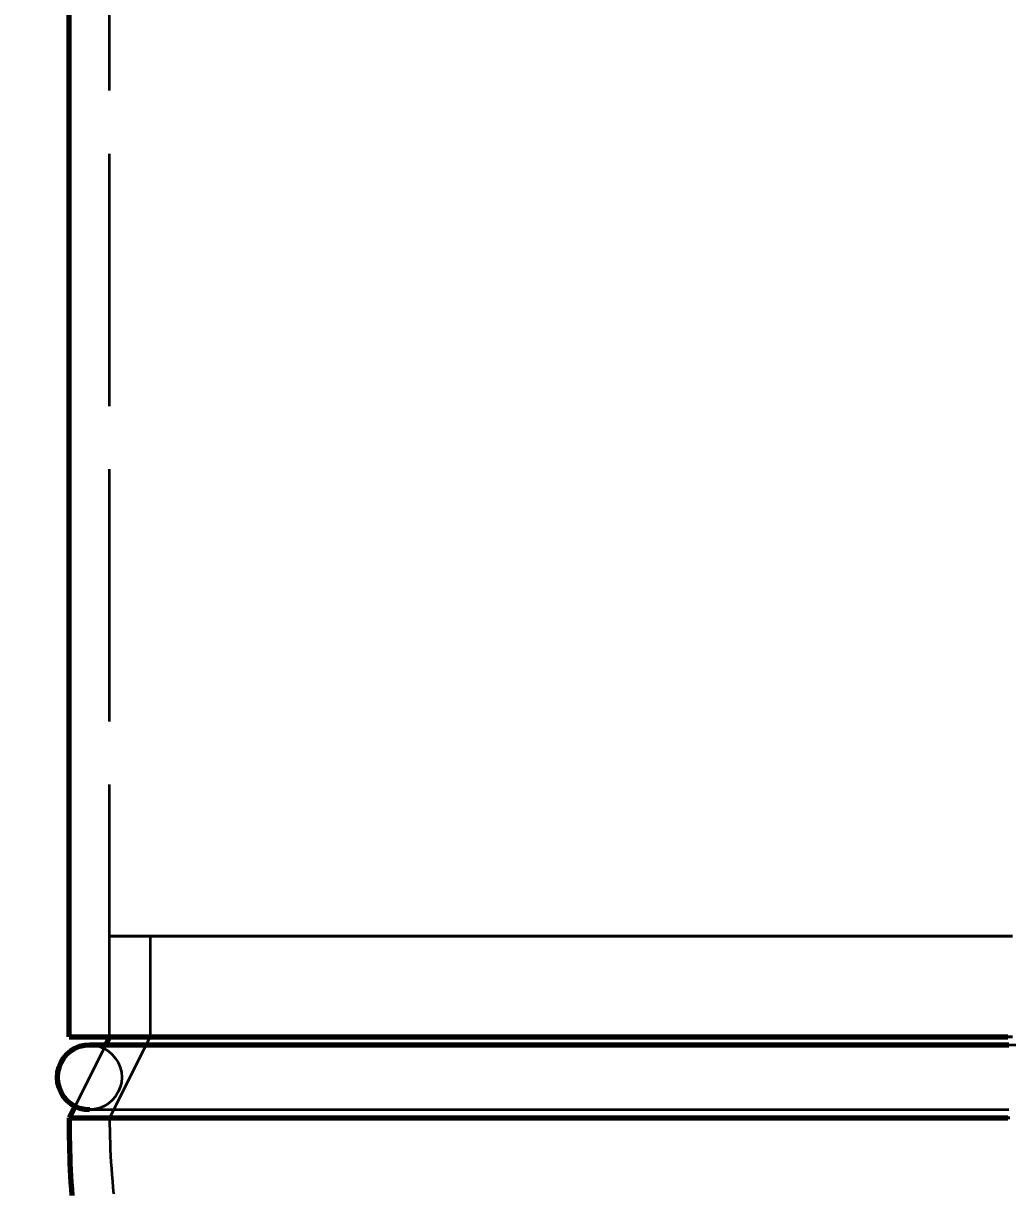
# Model space of a CAD drawing. Header units: millimetres. Extents: x 0 to 1554, y 0 to 420.
# Drawn here: x 87.52 to 103.12, y 175.15 to 193.68 of the extents above; entities that cross this region are included whole.
import ezdxf

# ---------------------------------------------------------------- set-up
doc = ezdxf.new("R2010")
doc.units = ezdxf.units.MM
doc.linetypes.add('IRAM-E-TRAZOS', pattern=[5, 4, -1])
for name, color, linetype, lineweight in [('01-VISIBLE', 7, 'CONTINUOUS', 70), ('02-OCULTA', 4, 'IRAM-E-TRAZOS', 35), ('04-COTA', 3, 'CONTINUOUS', 18)]:
    doc.layers.add(name, color=color, linetype=linetype, lineweight=lineweight)
doc.styles.add('ISO3098', font='isocpeur.ttf')
doc.dimstyles.new('FLAMA-IRAM', dxfattribs={"dimtxt": 3.5, "dimasz": 3.5, "dimexe": 2, "dimexo": 1.5, "dimgap": 1, "dimtad": 1, "dimdec": 1, "dimtxsty": 'ISO3098', "dimblk": 'IRAM_FLECHA', "dimblk1": 'IRAM_FLECHA', "dimblk2": 'IRAM_FLECHA', "dimcen": 2.5, "dimclrd": 256, "dimclre": 256, "dimclrt": 256, "dimazin": 3, "dimtfac": 1, "dimtmove": 0, "dimatfit": 3, "dimlwd": 18, "dimlwe": 18})

# ---------------------------------------------------------------- blocks, each defined once
blk = doc.blocks.new('IRAM_FLECHA')
blk.add_solid([(0, 0), (-1, 0.125), (-1, -0.125)])

msp = doc.modelspace()

# ---------------------------------------------------------------- linework, layer by layer
at = {"layer": '01-VISIBLE'}
for p, q in [((88.25, 177.613), (88.25, 305.613)), ((88.89, 177.613), (88.826, 177.485)), ((88.341, 176.515), (88.25, 176.333))]:
    msp.add_line(p, q, dxfattribs=at)
for points in [[(88.25, 177.613), (88.41, 177.613), (88.57, 177.613), (88.73, 177.613), (88.89, 177.613), (89.05, 177.613), (89.21, 177.613), (89.37, 177.613), (89.53, 177.613), (89.69, 177.613), (89.85, 177.613), (90.01, 177.613), (90.17, 177.613), (90.33, 177.613), (90.49, 177.613), (90.65, 177.613), (90.81, 177.613), (90.97, 177.613), (91.13, 177.613), (91.29, 177.613), (91.45, 177.613), (91.61, 177.613), (91.77, 177.613), (91.93, 177.613), (92.09, 177.613), (92.25, 177.613), (92.41, 177.613), (92.57, 177.613), (92.73, 177.613), (92.89, 177.613), (93.05, 177.613), (93.21, 177.613), (93.37, 177.613), (93.53, 177.613), (93.69, 177.613), (93.85, 177.613), (94.01, 177.613), (94.17, 177.613), (94.33, 177.613), (94.49, 177.613), (94.65, 177.613), (94.81, 177.613), (94.97, 177.613), (95.13, 177.613), (95.29, 177.613), (95.45, 177.613), (95.61, 177.613), (95.77, 177.613), (95.93, 177.613), (96.09, 177.613), (96.25, 177.613), (96.41, 177.613), (96.57, 177.613), (96.73, 177.613), (96.89, 177.613), (97.05, 177.613), (97.21, 177.613), (97.37, 177.613), (97.53, 177.613), (97.69, 177.613), (97.85, 177.613), (98.01, 177.613), (98.17, 177.613), (98.33, 177.613), (98.49, 177.613), (98.65, 177.613), (98.81, 177.613), (98.97, 177.613), (99.13, 177.613), (99.29, 177.613), (99.45, 177.613), (99.61, 177.613), (99.77, 177.613), (99.93, 177.613), (100.09, 177.613), (100.25, 177.613), (100.41, 177.613), (100.57, 177.613), (100.73, 177.613), (100.89, 177.613), (101.05, 177.613), (101.21, 177.613), (101.37, 177.613), (101.53, 177.613), (101.69, 177.613), (101.85, 177.613), (102.01, 177.613), (102.17, 177.613), (102.33, 177.613), (102.49, 177.613), (102.65, 177.613), (102.81, 177.613), (102.97, 177.613), (103.13, 177.613)], [(88.57, 177.485), (88.49, 177.479), (88.412, 177.46), (88.338, 177.429), (88.269, 177.387), (88.208, 177.335), (88.156, 177.274), (88.114, 177.206), (88.083, 177.131), (88.064, 177.053), (88.058, 176.973)], [(88.826, 177.485), (88.783, 177.485), (88.741, 177.485), (88.698, 177.485), (88.655, 177.485), (88.613, 177.485), (88.57, 177.485)], [(103.143, 177.485), (102.984, 177.485), (102.826, 177.485), (102.668, 177.485), (102.509, 177.485), (102.351, 177.485), (102.192, 177.485), (102.034, 177.485), (101.876, 177.485), (101.717, 177.485), (101.559, 177.485), (101.4, 177.485), (101.242, 177.485), (101.084, 177.485), (100.925, 177.485), (100.767, 177.485), (100.608, 177.485), (100.45, 177.485), (100.292, 177.485), (100.133, 177.485), (99.975, 177.485), (99.816, 177.485), (99.658, 177.485), (99.5, 177.485), (99.341, 177.485), (99.183, 177.485), (99.024, 177.485), (98.866, 177.485), (98.708, 177.485), (98.549, 177.485), (98.391, 177.485), (98.232, 177.485), (98.074, 177.485), (97.916, 177.485), (97.757, 177.485), (97.599, 177.485), (97.44, 177.485), (97.282, 177.485), (97.124, 177.485), (96.965, 177.485), (96.807, 177.485), (96.648, 177.485), (96.49, 177.485), (96.332, 177.485), (96.173, 177.485), (96.015, 177.485), (95.856, 177.485), (95.698, 177.485), (95.54, 177.485), (95.381, 177.485), (95.223, 177.485), (95.064, 177.485), (94.906, 177.485), (94.748, 177.485), (94.589, 177.485), (94.431, 177.485), (94.272, 177.485), (94.114, 177.485), (93.956, 177.485), (93.797, 177.485), (93.639, 177.485), (93.48, 177.485), (93.322, 177.485), (93.164, 177.485), (93.005, 177.485), (92.847, 177.485), (92.688, 177.485), (92.53, 177.485), (92.372, 177.485), (92.213, 177.485), (92.055, 177.485), (91.896, 177.485), (91.738, 177.485), (91.58, 177.485), (91.421, 177.485), (91.263, 177.485), (91.104, 177.485), (90.946, 177.485), (90.788, 177.485), (90.629, 177.485), (90.471, 177.485), (90.312, 177.485), (90.154, 177.485), (89.996, 177.485), (89.837, 177.485), (89.679, 177.485), (89.52, 177.485), (89.362, 177.485), (89.204, 177.485), (89.045, 177.485), (88.887, 177.485), (88.728, 177.485), (88.57, 177.485)], [(88.058, 176.973), (88.064, 176.893), (88.083, 176.815), (88.114, 176.741), (88.156, 176.672), (88.208, 176.611), (88.269, 176.559), (88.338, 176.517), (88.412, 176.486), (88.49, 176.467), (88.57, 176.461)], [(88.25, 176.333), (88.41, 176.333), (88.57, 176.333), (88.73, 176.333), (88.89, 176.333), (89.05, 176.333), (89.21, 176.333), (89.37, 176.333), (89.53, 176.333), (89.69, 176.333), (89.85, 176.333), (90.01, 176.333), (90.17, 176.333), (90.33, 176.333), (90.49, 176.333), (90.65, 176.333), (90.81, 176.333), (90.97, 176.333), (91.13, 176.333), (91.29, 176.333), (91.45, 176.333), (91.61, 176.333), (91.77, 176.333), (91.93, 176.333), (92.09, 176.333), (92.25, 176.333), (92.41, 176.333), (92.57, 176.333), (92.73, 176.333), (92.89, 176.333), (93.05, 176.333), (93.21, 176.333), (93.37, 176.333), (93.53, 176.333), (93.69, 176.333), (93.85, 176.333), (94.01, 176.333), (94.17, 176.333), (94.33, 176.333), (94.49, 176.333), (94.65, 176.333), (94.81, 176.333), (94.97, 176.333), (95.13, 176.333), (95.29, 176.333), (95.45, 176.333), (95.61, 176.333), (95.77, 176.333), (95.93, 176.333), (96.09, 176.333), (96.25, 176.333), (96.41, 176.333), (96.57, 176.333), (96.73, 176.333), (96.89, 176.333), (97.05, 176.333), (97.21, 176.333), (97.37, 176.333), (97.53, 176.333), (97.69, 176.333), (97.85, 176.333), (98.01, 176.333), (98.17, 176.333), (98.33, 176.333), (98.49, 176.333), (98.65, 176.333), (98.81, 176.333), (98.97, 176.333), (99.13, 176.333), (99.29, 176.333), (99.45, 176.333), (99.61, 176.333), (99.77, 176.333), (99.93, 176.333), (100.09, 176.333), (100.25, 176.333), (100.41, 176.333), (100.57, 176.333), (100.73, 176.333), (100.89, 176.333), (101.05, 176.333), (101.21, 176.333), (101.37, 176.333), (101.53, 176.333), (101.69, 176.333), (101.85, 176.333), (102.01, 176.333), (102.17, 176.333), (102.33, 176.333), (102.49, 176.333), (102.65, 176.333), (102.81, 176.333), (102.97, 176.333), (103.13, 176.333)], [(88.25, 176.333), (88.25, 176.23), (88.25, 176.127), (88.251, 176.024), (88.253, 175.921), (88.255, 175.818), (88.257, 175.715), (88.26, 175.612), (88.264, 175.509), (88.269, 175.406), (88.275, 175.304), (88.283, 175.201), (88.292, 175.098)]]:
    msp.add_lwpolyline(points, dxfattribs=at)
at = {"layer": '02-OCULTA'}
for p, q in [((88.89, 177.613), (88.89, 305.613)), ((88.89, 177.613), (88.89, 179.213)), ((89.53, 179.213), (89.53, 177.613)), ((89.53, 177.613), (88.89, 176.333)), ((88.826, 177.485), (88.341, 176.515))]:
    msp.add_line(p, q, dxfattribs=at)
for points in [[(103.159, 179.213), (103.002, 179.213), (102.845, 179.213), (102.688, 179.213), (102.532, 179.213), (102.375, 179.213), (102.218, 179.213), (102.061, 179.213), (101.904, 179.213), (101.748, 179.213), (101.591, 179.213), (101.434, 179.213), (101.277, 179.213), (101.12, 179.213), (100.964, 179.213), (100.807, 179.213), (100.65, 179.213), (100.493, 179.213), (100.336, 179.213), (100.18, 179.213), (100.023, 179.213), (99.866, 179.213), (99.709, 179.213), (99.552, 179.213), (99.396, 179.213), (99.239, 179.213), (99.082, 179.213), (98.925, 179.213), (98.768, 179.213), (98.612, 179.213), (98.455, 179.213), (98.298, 179.213), (98.141, 179.213), (97.984, 179.213), (97.828, 179.213), (97.671, 179.213), (97.514, 179.213), (97.357, 179.213), (97.2, 179.213), (97.044, 179.213), (96.887, 179.213), (96.73, 179.213), (96.573, 179.213), (96.416, 179.213), (96.26, 179.213), (96.103, 179.213), (95.946, 179.213), (95.789, 179.213), (95.632, 179.213), (95.476, 179.213), (95.319, 179.213), (95.162, 179.213), (95.005, 179.213), (94.848, 179.213), (94.692, 179.213), (94.535, 179.213), (94.378, 179.213), (94.221, 179.213), (94.064, 179.213), (93.908, 179.213), (93.751, 179.213), (93.594, 179.213), (93.437, 179.213), (93.28, 179.213), (93.124, 179.213), (92.967, 179.213), (92.81, 179.213), (92.653, 179.213), (92.496, 179.213), (92.34, 179.213), (92.183, 179.213), (92.026, 179.213), (91.869, 179.213), (91.712, 179.213), (91.556, 179.213), (91.399, 179.213), (91.242, 179.213), (91.085, 179.213), (90.928, 179.213), (90.772, 179.213), (90.615, 179.213), (90.458, 179.213), (90.301, 179.213), (90.144, 179.213), (89.988, 179.213), (89.831, 179.213), (89.674, 179.213), (89.517, 179.213), (89.36, 179.213), (89.204, 179.213), (89.047, 179.213), (88.89, 179.213)], [(88.89, 179.213), (89.047, 179.213), (89.204, 179.213), (89.36, 179.213), (89.517, 179.213), (89.674, 179.213), (89.831, 179.213), (89.988, 179.213), (90.144, 179.213), (90.301, 179.213), (90.458, 179.213), (90.615, 179.213), (90.772, 179.213), (90.928, 179.213), (91.085, 179.213), (91.242, 179.213), (91.399, 179.213), (91.556, 179.213), (91.712, 179.213), (91.869, 179.213), (92.026, 179.213), (92.183, 179.213), (92.34, 179.213), (92.496, 179.213), (92.653, 179.213), (92.81, 179.213), (92.967, 179.213), (93.124, 179.213), (93.28, 179.213), (93.437, 179.213), (93.594, 179.213), (93.751, 179.213), (93.908, 179.213), (94.064, 179.213), (94.221, 179.213), (94.378, 179.213), (94.535, 179.213), (94.692, 179.213), (94.848, 179.213), (95.005, 179.213), (95.162, 179.213), (95.319, 179.213), (95.476, 179.213), (95.632, 179.213), (95.789, 179.213), (95.946, 179.213), (96.103, 179.213), (96.26, 179.213), (96.416, 179.213), (96.573, 179.213), (96.73, 179.213), (96.887, 179.213), (97.044, 179.213), (97.2, 179.213), (97.357, 179.213), (97.514, 179.213), (97.671, 179.213), (97.828, 179.213), (97.984, 179.213), (98.141, 179.213), (98.298, 179.213), (98.455, 179.213), (98.612, 179.213), (98.768, 179.213), (98.925, 179.213), (99.082, 179.213), (99.239, 179.213), (99.396, 179.213), (99.552, 179.213), (99.709, 179.213), (99.866, 179.213), (100.023, 179.213), (100.18, 179.213), (100.336, 179.213), (100.493, 179.213), (100.65, 179.213), (100.807, 179.213), (100.964, 179.213), (101.12, 179.213), (101.277, 179.213), (101.434, 179.213), (101.591, 179.213), (101.748, 179.213), (101.904, 179.213), (102.061, 179.213), (102.218, 179.213), (102.375, 179.213), (102.532, 179.213), (102.688, 179.213), (102.845, 179.213), (103.002, 179.213), (103.159, 179.213)], [(103.2, 179.213), (103.047, 179.213), (102.893, 179.213), (102.74, 179.213), (102.586, 179.213), (102.432, 179.213), (102.279, 179.213), (102.125, 179.213), (101.972, 179.213), (101.818, 179.213), (101.664, 179.213), (101.511, 179.213), (101.357, 179.213), (101.204, 179.213), (101.05, 179.213), (100.896, 179.213), (100.743, 179.213), (100.589, 179.213), (100.436, 179.213), (100.282, 179.213), (100.128, 179.213), (99.975, 179.213), (99.821, 179.213), (99.668, 179.213), (99.514, 179.213), (99.36, 179.213), (99.207, 179.213), (99.053, 179.213), (98.9, 179.213), (98.746, 179.213), (98.592, 179.213), (98.439, 179.213), (98.285, 179.213), (98.132, 179.213), (97.978, 179.213), (97.824, 179.213), (97.671, 179.213), (97.517, 179.213), (97.364, 179.213), (97.21, 179.213), (97.056, 179.213), (96.903, 179.213), (96.749, 179.213), (96.596, 179.213), (96.442, 179.213), (96.288, 179.213), (96.135, 179.213), (95.981, 179.213), (95.828, 179.213), (95.674, 179.213), (95.52, 179.213), (95.367, 179.213), (95.213, 179.213), (95.06, 179.213), (94.906, 179.213), (94.752, 179.213), (94.599, 179.213), (94.445, 179.213), (94.292, 179.213), (94.138, 179.213), (93.984, 179.213), (93.831, 179.213), (93.677, 179.213), (93.524, 179.213), (93.37, 179.213), (93.216, 179.213), (93.063, 179.213), (92.909, 179.213), (92.756, 179.213), (92.602, 179.213), (92.448, 179.213), (92.295, 179.213), (92.141, 179.213), (91.988, 179.213), (91.834, 179.213), (91.68, 179.213), (91.527, 179.213), (91.373, 179.213), (91.22, 179.213), (91.066, 179.213), (90.912, 179.213), (90.759, 179.213), (90.605, 179.213), (90.452, 179.213), (90.298, 179.213), (90.144, 179.213), (89.991, 179.213), (89.837, 179.213), (89.684, 179.213), (89.53, 179.213)], [(89.53, 179.213), (89.684, 179.213), (89.837, 179.213), (89.991, 179.213), (90.144, 179.213), (90.298, 179.213), (90.452, 179.213), (90.605, 179.213), (90.759, 179.213), (90.912, 179.213), (91.066, 179.213), (91.22, 179.213), (91.373, 179.213), (91.527, 179.213), (91.68, 179.213), (91.834, 179.213), (91.988, 179.213), (92.141, 179.213), (92.295, 179.213), (92.448, 179.213), (92.602, 179.213), (92.756, 179.213), (92.909, 179.213), (93.063, 179.213), (93.216, 179.213), (93.37, 179.213), (93.524, 179.213), (93.677, 179.213), (93.831, 179.213), (93.984, 179.213), (94.138, 179.213), (94.292, 179.213), (94.445, 179.213), (94.599, 179.213), (94.752, 179.213), (94.906, 179.213), (95.06, 179.213), (95.213, 179.213), (95.367, 179.213), (95.52, 179.213), (95.674, 179.213), (95.828, 179.213), (95.981, 179.213), (96.135, 179.213), (96.288, 179.213), (96.442, 179.213), (96.596, 179.213), (96.749, 179.213), (96.903, 179.213), (97.056, 179.213), (97.21, 179.213), (97.364, 179.213), (97.517, 179.213), (97.671, 179.213), (97.824, 179.213), (97.978, 179.213), (98.132, 179.213), (98.285, 179.213), (98.439, 179.213), (98.592, 179.213), (98.746, 179.213), (98.9, 179.213), (99.053, 179.213), (99.207, 179.213), (99.36, 179.213), (99.514, 179.213), (99.668, 179.213), (99.821, 179.213), (99.975, 179.213), (100.128, 179.213), (100.282, 179.213), (100.436, 179.213), (100.589, 179.213), (100.743, 179.213), (100.896, 179.213), (101.05, 179.213), (101.204, 179.213), (101.357, 179.213), (101.511, 179.213), (101.664, 179.213), (101.818, 179.213), (101.972, 179.213), (102.125, 179.213), (102.279, 179.213), (102.432, 179.213), (102.586, 179.213), (102.74, 179.213), (102.893, 179.213), (103.047, 179.213), (103.2, 179.213)], [(103.13, 177.613), (102.97, 177.613), (102.81, 177.613), (102.65, 177.613), (102.49, 177.613), (102.33, 177.613), (102.17, 177.613), (102.01, 177.613), (101.85, 177.613), (101.69, 177.613), (101.53, 177.613), (101.37, 177.613), (101.21, 177.613), (101.05, 177.613), (100.89, 177.613), (100.73, 177.613), (100.57, 177.613), (100.41, 177.613), (100.25, 177.613), (100.09, 177.613), (99.93, 177.613), (99.77, 177.613), (99.61, 177.613), (99.45, 177.613), (99.29, 177.613), (99.13, 177.613), (98.97, 177.613), (98.81, 177.613), (98.65, 177.613), (98.49, 177.613), (98.33, 177.613), (98.17, 177.613), (98.01, 177.613), (97.85, 177.613), (97.69, 177.613), (97.53, 177.613), (97.37, 177.613), (97.21, 177.613), (97.05, 177.613), (96.89, 177.613), (96.73, 177.613), (96.57, 177.613), (96.41, 177.613), (96.25, 177.613), (96.09, 177.613), (95.93, 177.613), (95.77, 177.613), (95.61, 177.613), (95.45, 177.613), (95.29, 177.613), (95.13, 177.613), (94.97, 177.613), (94.81, 177.613), (94.65, 177.613), (94.49, 177.613), (94.33, 177.613), (94.17, 177.613), (94.01, 177.613), (93.85, 177.613), (93.69, 177.613), (93.53, 177.613), (93.37, 177.613), (93.21, 177.613), (93.05, 177.613), (92.89, 177.613), (92.73, 177.613), (92.57, 177.613), (92.41, 177.613), (92.25, 177.613), (92.09, 177.613), (91.93, 177.613), (91.77, 177.613), (91.61, 177.613), (91.45, 177.613), (91.29, 177.613), (91.13, 177.613), (90.97, 177.613), (90.81, 177.613), (90.65, 177.613), (90.49, 177.613), (90.33, 177.613), (90.17, 177.613), (90.01, 177.613), (89.85, 177.613), (89.69, 177.613), (89.53, 177.613), (89.37, 177.613), (89.21, 177.613), (89.05, 177.613), (88.89, 177.613), (88.73, 177.613), (88.57, 177.613), (88.41, 177.613), (88.25, 177.613)], [(103.159, 177.613), (103.002, 177.613), (102.845, 177.613), (102.688, 177.613), (102.532, 177.613), (102.375, 177.613), (102.218, 177.613), (102.061, 177.613), (101.904, 177.613), (101.748, 177.613), (101.591, 177.613), (101.434, 177.613), (101.277, 177.613), (101.12, 177.613), (100.964, 177.613), (100.807, 177.613), (100.65, 177.613), (100.493, 177.613), (100.336, 177.613), (100.18, 177.613), (100.023, 177.613), (99.866, 177.613), (99.709, 177.613), (99.552, 177.613), (99.396, 177.613), (99.239, 177.613), (99.082, 177.613), (98.925, 177.613), (98.768, 177.613), (98.612, 177.613), (98.455, 177.613), (98.298, 177.613), (98.141, 177.613), (97.984, 177.613), (97.828, 177.613), (97.671, 177.613), (97.514, 177.613), (97.357, 177.613), (97.2, 177.613), (97.044, 177.613), (96.887, 177.613), (96.73, 177.613), (96.573, 177.613), (96.416, 177.613), (96.26, 177.613), (96.103, 177.613), (95.946, 177.613), (95.789, 177.613), (95.632, 177.613), (95.476, 177.613), (95.319, 177.613), (95.162, 177.613), (95.005, 177.613), (94.848, 177.613), (94.692, 177.613), (94.535, 177.613), (94.378, 177.613), (94.221, 177.613), (94.064, 177.613), (93.908, 177.613), (93.751, 177.613), (93.594, 177.613), (93.437, 177.613), (93.28, 177.613), (93.124, 177.613), (92.967, 177.613), (92.81, 177.613), (92.653, 177.613), (92.496, 177.613), (92.34, 177.613), (92.183, 177.613), (92.026, 177.613), (91.869, 177.613), (91.712, 177.613), (91.556, 177.613), (91.399, 177.613), (91.242, 177.613), (91.085, 177.613), (90.928, 177.613), (90.772, 177.613), (90.615, 177.613), (90.458, 177.613), (90.301, 177.613), (90.144, 177.613), (89.988, 177.613), (89.831, 177.613), (89.674, 177.613), (89.517, 177.613), (89.36, 177.613), (89.204, 177.613), (89.047, 177.613), (88.89, 177.613)], [(88.89, 177.613), (89.047, 177.613), (89.204, 177.613), (89.36, 177.613), (89.517, 177.613), (89.674, 177.613), (89.831, 177.613), (89.988, 177.613), (90.144, 177.613), (90.301, 177.613), (90.458, 177.613), (90.615, 177.613), (90.772, 177.613), (90.928, 177.613), (91.085, 177.613), (91.242, 177.613), (91.399, 177.613), (91.556, 177.613), (91.712, 177.613), (91.869, 177.613), (92.026, 177.613), (92.183, 177.613), (92.34, 177.613), (92.496, 177.613), (92.653, 177.613), (92.81, 177.613), (92.967, 177.613), (93.124, 177.613), (93.28, 177.613), (93.437, 177.613), (93.594, 177.613), (93.751, 177.613), (93.908, 177.613), (94.064, 177.613), (94.221, 177.613), (94.378, 177.613), (94.535, 177.613), (94.692, 177.613), (94.848, 177.613), (95.005, 177.613), (95.162, 177.613), (95.319, 177.613), (95.476, 177.613), (95.632, 177.613), (95.789, 177.613), (95.946, 177.613), (96.103, 177.613), (96.26, 177.613), (96.416, 177.613), (96.573, 177.613), (96.73, 177.613), (96.887, 177.613), (97.044, 177.613), (97.2, 177.613), (97.357, 177.613), (97.514, 177.613), (97.671, 177.613), (97.828, 177.613), (97.984, 177.613), (98.141, 177.613), (98.298, 177.613), (98.455, 177.613), (98.612, 177.613), (98.768, 177.613), (98.925, 177.613), (99.082, 177.613), (99.239, 177.613), (99.396, 177.613), (99.552, 177.613), (99.709, 177.613), (99.866, 177.613), (100.023, 177.613), (100.18, 177.613), (100.336, 177.613), (100.493, 177.613), (100.65, 177.613), (100.807, 177.613), (100.964, 177.613), (101.12, 177.613), (101.277, 177.613), (101.434, 177.613), (101.591, 177.613), (101.748, 177.613), (101.904, 177.613), (102.061, 177.613), (102.218, 177.613), (102.375, 177.613), (102.532, 177.613), (102.688, 177.613), (102.845, 177.613), (103.002, 177.613), (103.159, 177.613)], [(103.159, 177.613), (103.002, 177.613), (102.845, 177.613), (102.688, 177.613), (102.532, 177.613), (102.375, 177.613), (102.218, 177.613), (102.061, 177.613), (101.904, 177.613), (101.748, 177.613), (101.591, 177.613), (101.434, 177.613), (101.277, 177.613), (101.12, 177.613), (100.964, 177.613), (100.807, 177.613), (100.65, 177.613), (100.493, 177.613), (100.336, 177.613), (100.18, 177.613), (100.023, 177.613), (99.866, 177.613), (99.709, 177.613), (99.552, 177.613), (99.396, 177.613), (99.239, 177.613), (99.082, 177.613), (98.925, 177.613), (98.768, 177.613), (98.612, 177.613), (98.455, 177.613), (98.298, 177.613), (98.141, 177.613), (97.984, 177.613), (97.828, 177.613), (97.671, 177.613), (97.514, 177.613), (97.357, 177.613), (97.2, 177.613), (97.044, 177.613), (96.887, 177.613), (96.73, 177.613), (96.573, 177.613), (96.416, 177.613), (96.26, 177.613), (96.103, 177.613), (95.946, 177.613), (95.789, 177.613), (95.632, 177.613), (95.476, 177.613), (95.319, 177.613), (95.162, 177.613), (95.005, 177.613), (94.848, 177.613), (94.692, 177.613), (94.535, 177.613), (94.378, 177.613), (94.221, 177.613), (94.064, 177.613), (93.908, 177.613), (93.751, 177.613), (93.594, 177.613), (93.437, 177.613), (93.28, 177.613), (93.124, 177.613), (92.967, 177.613), (92.81, 177.613), (92.653, 177.613), (92.496, 177.613), (92.34, 177.613), (92.183, 177.613), (92.026, 177.613), (91.869, 177.613), (91.712, 177.613), (91.556, 177.613), (91.399, 177.613), (91.242, 177.613), (91.085, 177.613), (90.928, 177.613), (90.772, 177.613), (90.615, 177.613), (90.458, 177.613), (90.301, 177.613), (90.144, 177.613), (89.988, 177.613), (89.831, 177.613), (89.674, 177.613), (89.517, 177.613), (89.36, 177.613), (89.204, 177.613), (89.047, 177.613), (88.89, 177.613)], [(88.89, 177.613), (89.047, 177.613), (89.204, 177.613), (89.36, 177.613), (89.517, 177.613), (89.674, 177.613), (89.831, 177.613), (89.988, 177.613), (90.144, 177.613), (90.301, 177.613), (90.458, 177.613), (90.615, 177.613), (90.772, 177.613), (90.928, 177.613), (91.085, 177.613), (91.242, 177.613), (91.399, 177.613), (91.556, 177.613), (91.712, 177.613), (91.869, 177.613), (92.026, 177.613), (92.183, 177.613), (92.34, 177.613), (92.496, 177.613), (92.653, 177.613), (92.81, 177.613), (92.967, 177.613), (93.124, 177.613), (93.28, 177.613), (93.437, 177.613), (93.594, 177.613), (93.751, 177.613), (93.908, 177.613), (94.064, 177.613), (94.221, 177.613), (94.378, 177.613), (94.535, 177.613), (94.692, 177.613), (94.848, 177.613), (95.005, 177.613), (95.162, 177.613), (95.319, 177.613), (95.476, 177.613), (95.632, 177.613), (95.789, 177.613), (95.946, 177.613), (96.103, 177.613), (96.26, 177.613), (96.416, 177.613), (96.573, 177.613), (96.73, 177.613), (96.887, 177.613), (97.044, 177.613), (97.2, 177.613), (97.357, 177.613), (97.514, 177.613), (97.671, 177.613), (97.828, 177.613), (97.984, 177.613), (98.141, 177.613), (98.298, 177.613), (98.455, 177.613), (98.612, 177.613), (98.768, 177.613), (98.925, 177.613), (99.082, 177.613), (99.239, 177.613), (99.396, 177.613), (99.552, 177.613), (99.709, 177.613), (99.866, 177.613), (100.023, 177.613), (100.18, 177.613), (100.336, 177.613), (100.493, 177.613), (100.65, 177.613), (100.807, 177.613), (100.964, 177.613), (101.12, 177.613), (101.277, 177.613), (101.434, 177.613), (101.591, 177.613), (101.748, 177.613), (101.904, 177.613), (102.061, 177.613), (102.218, 177.613), (102.375, 177.613), (102.532, 177.613), (102.688, 177.613), (102.845, 177.613), (103.002, 177.613), (103.159, 177.613)], [(103.2, 177.613), (103.047, 177.613), (102.893, 177.613), (102.74, 177.613), (102.586, 177.613), (102.432, 177.613), (102.279, 177.613), (102.125, 177.613), (101.972, 177.613), (101.818, 177.613), (101.664, 177.613), (101.511, 177.613), (101.357, 177.613), (101.204, 177.613), (101.05, 177.613), (100.896, 177.613), (100.743, 177.613), (100.589, 177.613), (100.436, 177.613), (100.282, 177.613), (100.128, 177.613), (99.975, 177.613), (99.821, 177.613), (99.668, 177.613), (99.514, 177.613), (99.36, 177.613), (99.207, 177.613), (99.053, 177.613), (98.9, 177.613), (98.746, 177.613), (98.592, 177.613), (98.439, 177.613), (98.285, 177.613), (98.132, 177.613), (97.978, 177.613), (97.824, 177.613), (97.671, 177.613), (97.517, 177.613), (97.364, 177.613), (97.21, 177.613), (97.056, 177.613), (96.903, 177.613), (96.749, 177.613), (96.596, 177.613), (96.442, 177.613), (96.288, 177.613), (96.135, 177.613), (95.981, 177.613), (95.828, 177.613), (95.674, 177.613), (95.52, 177.613), (95.367, 177.613), (95.213, 177.613), (95.06, 177.613), (94.906, 177.613), (94.752, 177.613), (94.599, 177.613), (94.445, 177.613), (94.292, 177.613), (94.138, 177.613), (93.984, 177.613), (93.831, 177.613), (93.677, 177.613), (93.524, 177.613), (93.37, 177.613), (93.216, 177.613), (93.063, 177.613), (92.909, 177.613), (92.756, 177.613), (92.602, 177.613), (92.448, 177.613), (92.295, 177.613), (92.141, 177.613), (91.988, 177.613), (91.834, 177.613), (91.68, 177.613), (91.527, 177.613), (91.373, 177.613), (91.22, 177.613), (91.066, 177.613), (90.912, 177.613), (90.759, 177.613), (90.605, 177.613), (90.452, 177.613), (90.298, 177.613), (90.144, 177.613), (89.991, 177.613), (89.837, 177.613), (89.684, 177.613), (89.53, 177.613)], [(89.53, 177.613), (89.684, 177.613), (89.837, 177.613), (89.991, 177.613), (90.144, 177.613), (90.298, 177.613), (90.452, 177.613), (90.605, 177.613), (90.759, 177.613), (90.912, 177.613), (91.066, 177.613), (91.22, 177.613), (91.373, 177.613), (91.527, 177.613), (91.68, 177.613), (91.834, 177.613), (91.988, 177.613), (92.141, 177.613), (92.295, 177.613), (92.448, 177.613), (92.602, 177.613), (92.756, 177.613), (92.909, 177.613), (93.063, 177.613), (93.216, 177.613), (93.37, 177.613), (93.524, 177.613), (93.677, 177.613), (93.831, 177.613), (93.984, 177.613), (94.138, 177.613), (94.292, 177.613), (94.445, 177.613), (94.599, 177.613), (94.752, 177.613), (94.906, 177.613), (95.06, 177.613), (95.213, 177.613), (95.367, 177.613), (95.52, 177.613), (95.674, 177.613), (95.828, 177.613), (95.981, 177.613), (96.135, 177.613), (96.288, 177.613), (96.442, 177.613), (96.596, 177.613), (96.749, 177.613), (96.903, 177.613), (97.056, 177.613), (97.21, 177.613), (97.364, 177.613), (97.517, 177.613), (97.671, 177.613), (97.824, 177.613), (97.978, 177.613), (98.132, 177.613), (98.285, 177.613), (98.439, 177.613), (98.592, 177.613), (98.746, 177.613), (98.9, 177.613), (99.053, 177.613), (99.207, 177.613), (99.36, 177.613), (99.514, 177.613), (99.668, 177.613), (99.821, 177.613), (99.975, 177.613), (100.128, 177.613), (100.282, 177.613), (100.436, 177.613), (100.589, 177.613), (100.743, 177.613), (100.896, 177.613), (101.05, 177.613), (101.204, 177.613), (101.357, 177.613), (101.511, 177.613), (101.664, 177.613), (101.818, 177.613), (101.972, 177.613), (102.125, 177.613), (102.279, 177.613), (102.432, 177.613), (102.586, 177.613), (102.74, 177.613), (102.893, 177.613), (103.047, 177.613), (103.2, 177.613)], [(88.57, 177.485), (88.65, 177.479), (88.728, 177.46), (88.802, 177.429), (88.871, 177.387), (88.932, 177.335), (88.984, 177.274), (89.026, 177.206), (89.057, 177.131), (89.076, 177.053), (89.082, 176.973), (89.076, 176.893), (89.057, 176.815), (89.026, 176.741), (88.984, 176.672), (88.932, 176.611), (88.871, 176.559), (88.802, 176.517), (88.728, 176.486), (88.65, 176.467), (88.57, 176.461)], [(103.281, 177.485), (103.124, 177.485), (102.967, 177.485), (102.81, 177.485), (102.653, 177.485), (102.495, 177.485), (102.338, 177.485), (102.181, 177.485), (102.024, 177.485), (101.867, 177.485), (101.71, 177.485), (101.553, 177.485), (101.396, 177.485), (101.238, 177.485), (101.081, 177.485), (100.924, 177.485), (100.767, 177.485), (100.61, 177.485), (100.453, 177.485), (100.296, 177.485), (100.139, 177.485), (99.982, 177.485), (99.824, 177.485), (99.667, 177.485), (99.51, 177.485), (99.353, 177.485), (99.196, 177.485), (99.039, 177.485), (98.882, 177.485), (98.725, 177.485), (98.567, 177.485), (98.41, 177.485), (98.253, 177.485), (98.096, 177.485), (97.939, 177.485), (97.782, 177.485), (97.625, 177.485), (97.468, 177.485), (97.31, 177.485), (97.153, 177.485), (96.996, 177.485), (96.839, 177.485), (96.682, 177.485), (96.525, 177.485), (96.368, 177.485), (96.211, 177.485), (96.054, 177.485), (95.896, 177.485), (95.739, 177.485), (95.582, 177.485), (95.425, 177.485), (95.268, 177.485), (95.111, 177.485), (94.954, 177.485), (94.797, 177.485), (94.639, 177.485), (94.482, 177.485), (94.325, 177.485), (94.168, 177.485), (94.011, 177.485), (93.854, 177.485), (93.697, 177.485), (93.54, 177.485), (93.382, 177.485), (93.225, 177.485), (93.068, 177.485), (92.911, 177.485), (92.754, 177.485), (92.597, 177.485), (92.44, 177.485), (92.283, 177.485), (92.126, 177.485), (91.968, 177.485), (91.811, 177.485), (91.654, 177.485), (91.497, 177.485), (91.34, 177.485), (91.183, 177.485), (91.026, 177.485), (90.869, 177.485), (90.711, 177.485), (90.554, 177.485), (90.397, 177.485), (90.24, 177.485), (90.083, 177.485), (89.926, 177.485), (89.769, 177.485), (89.612, 177.485), (89.454, 177.485), (89.297, 177.485), (89.14, 177.485), (88.983, 177.485), (88.826, 177.485)], [(88.57, 176.461), (88.728, 176.461), (88.887, 176.461), (89.045, 176.461), (89.204, 176.461), (89.362, 176.461), (89.52, 176.461), (89.679, 176.461), (89.837, 176.461), (89.996, 176.461), (90.154, 176.461), (90.312, 176.461), (90.471, 176.461), (90.629, 176.461), (90.788, 176.461), (90.946, 176.461), (91.104, 176.461), (91.263, 176.461), (91.421, 176.461), (91.58, 176.461), (91.738, 176.461), (91.896, 176.461), (92.055, 176.461), (92.213, 176.461), (92.372, 176.461), (92.53, 176.461), (92.688, 176.461), (92.847, 176.461), (93.005, 176.461), (93.164, 176.461), (93.322, 176.461), (93.48, 176.461), (93.639, 176.461), (93.797, 176.461), (93.956, 176.461), (94.114, 176.461), (94.272, 176.461), (94.431, 176.461), (94.589, 176.461), (94.748, 176.461), (94.906, 176.461), (95.064, 176.461), (95.223, 176.461), (95.381, 176.461), (95.54, 176.461), (95.698, 176.461), (95.856, 176.461), (96.015, 176.461), (96.173, 176.461), (96.332, 176.461), (96.49, 176.461), (96.648, 176.461), (96.807, 176.461), (96.965, 176.461), (97.124, 176.461), (97.282, 176.461), (97.44, 176.461), (97.599, 176.461), (97.757, 176.461), (97.916, 176.461), (98.074, 176.461), (98.232, 176.461), (98.391, 176.461), (98.549, 176.461), (98.708, 176.461), (98.866, 176.461), (99.024, 176.461), (99.183, 176.461), (99.341, 176.461), (99.5, 176.461), (99.658, 176.461), (99.816, 176.461), (99.975, 176.461), (100.133, 176.461), (100.292, 176.461), (100.45, 176.461), (100.608, 176.461), (100.767, 176.461), (100.925, 176.461), (101.084, 176.461), (101.242, 176.461), (101.4, 176.461), (101.559, 176.461), (101.717, 176.461), (101.876, 176.461), (102.034, 176.461), (102.192, 176.461), (102.351, 176.461), (102.509, 176.461), (102.668, 176.461), (102.826, 176.461), (102.984, 176.461), (103.143, 176.461)], [(88.57, 176.461), (88.728, 176.461), (88.887, 176.461), (89.045, 176.461), (89.204, 176.461), (89.362, 176.461), (89.52, 176.461), (89.679, 176.461), (89.837, 176.461), (89.996, 176.461), (90.154, 176.461), (90.312, 176.461), (90.471, 176.461), (90.629, 176.461), (90.788, 176.461), (90.946, 176.461), (91.104, 176.461), (91.263, 176.461), (91.421, 176.461), (91.58, 176.461), (91.738, 176.461), (91.896, 176.461), (92.055, 176.461), (92.213, 176.461), (92.372, 176.461), (92.53, 176.461), (92.688, 176.461), (92.847, 176.461), (93.005, 176.461), (93.164, 176.461), (93.322, 176.461), (93.48, 176.461), (93.639, 176.461), (93.797, 176.461), (93.956, 176.461), (94.114, 176.461), (94.272, 176.461), (94.431, 176.461), (94.589, 176.461), (94.748, 176.461), (94.906, 176.461), (95.064, 176.461), (95.223, 176.461), (95.381, 176.461), (95.54, 176.461), (95.698, 176.461), (95.856, 176.461), (96.015, 176.461), (96.173, 176.461), (96.332, 176.461), (96.49, 176.461), (96.648, 176.461), (96.807, 176.461), (96.965, 176.461), (97.124, 176.461), (97.282, 176.461), (97.44, 176.461), (97.599, 176.461), (97.757, 176.461), (97.916, 176.461), (98.074, 176.461), (98.232, 176.461), (98.391, 176.461), (98.549, 176.461), (98.708, 176.461), (98.866, 176.461), (99.024, 176.461), (99.183, 176.461), (99.341, 176.461), (99.5, 176.461), (99.658, 176.461), (99.816, 176.461), (99.975, 176.461), (100.133, 176.461), (100.292, 176.461), (100.45, 176.461), (100.608, 176.461), (100.767, 176.461), (100.925, 176.461), (101.084, 176.461), (101.242, 176.461), (101.4, 176.461), (101.559, 176.461), (101.717, 176.461), (101.876, 176.461), (102.034, 176.461), (102.192, 176.461), (102.351, 176.461), (102.509, 176.461), (102.668, 176.461), (102.826, 176.461), (102.984, 176.461), (103.143, 176.461)], [(103.13, 176.333), (102.97, 176.333), (102.81, 176.333), (102.65, 176.333), (102.49, 176.333), (102.33, 176.333), (102.17, 176.333), (102.01, 176.333), (101.85, 176.333), (101.69, 176.333), (101.53, 176.333), (101.37, 176.333), (101.21, 176.333), (101.05, 176.333), (100.89, 176.333), (100.73, 176.333), (100.57, 176.333), (100.41, 176.333), (100.25, 176.333), (100.09, 176.333), (99.93, 176.333), (99.77, 176.333), (99.61, 176.333), (99.45, 176.333), (99.29, 176.333), (99.13, 176.333), (98.97, 176.333), (98.81, 176.333), (98.65, 176.333), (98.49, 176.333), (98.33, 176.333), (98.17, 176.333), (98.01, 176.333), (97.85, 176.333), (97.69, 176.333), (97.53, 176.333), (97.37, 176.333), (97.21, 176.333), (97.05, 176.333), (96.89, 176.333), (96.73, 176.333), (96.57, 176.333), (96.41, 176.333), (96.25, 176.333), (96.09, 176.333), (95.93, 176.333), (95.77, 176.333), (95.61, 176.333), (95.45, 176.333), (95.29, 176.333), (95.13, 176.333), (94.97, 176.333), (94.81, 176.333), (94.65, 176.333), (94.49, 176.333), (94.33, 176.333), (94.17, 176.333), (94.01, 176.333), (93.85, 176.333), (93.69, 176.333), (93.53, 176.333), (93.37, 176.333), (93.21, 176.333), (93.05, 176.333), (92.89, 176.333), (92.73, 176.333), (92.57, 176.333), (92.41, 176.333), (92.25, 176.333), (92.09, 176.333), (91.93, 176.333), (91.77, 176.333), (91.61, 176.333), (91.45, 176.333), (91.29, 176.333), (91.13, 176.333), (90.97, 176.333), (90.81, 176.333), (90.65, 176.333), (90.49, 176.333), (90.33, 176.333), (90.17, 176.333), (90.01, 176.333), (89.85, 176.333), (89.69, 176.333), (89.53, 176.333), (89.37, 176.333), (89.21, 176.333), (89.05, 176.333), (88.89, 176.333), (88.73, 176.333), (88.57, 176.333), (88.41, 176.333), (88.25, 176.333)], [(103.159, 176.333), (103.002, 176.333), (102.845, 176.333), (102.688, 176.333), (102.532, 176.333), (102.375, 176.333), (102.218, 176.333), (102.061, 176.333), (101.904, 176.333), (101.748, 176.333), (101.591, 176.333), (101.434, 176.333), (101.277, 176.333), (101.12, 176.333), (100.964, 176.333), (100.807, 176.333), (100.65, 176.333), (100.493, 176.333), (100.336, 176.333), (100.18, 176.333), (100.023, 176.333), (99.866, 176.333), (99.709, 176.333), (99.552, 176.333), (99.396, 176.333), (99.239, 176.333), (99.082, 176.333), (98.925, 176.333), (98.768, 176.333), (98.612, 176.333), (98.455, 176.333), (98.298, 176.333), (98.141, 176.333), (97.984, 176.333), (97.828, 176.333), (97.671, 176.333), (97.514, 176.333), (97.357, 176.333), (97.2, 176.333), (97.044, 176.333), (96.887, 176.333), (96.73, 176.333), (96.573, 176.333), (96.416, 176.333), (96.26, 176.333), (96.103, 176.333), (95.946, 176.333), (95.789, 176.333), (95.632, 176.333), (95.476, 176.333), (95.319, 176.333), (95.162, 176.333), (95.005, 176.333), (94.848, 176.333), (94.692, 176.333), (94.535, 176.333), (94.378, 176.333), (94.221, 176.333), (94.064, 176.333), (93.908, 176.333), (93.751, 176.333), (93.594, 176.333), (93.437, 176.333), (93.28, 176.333), (93.124, 176.333), (92.967, 176.333), (92.81, 176.333), (92.653, 176.333), (92.496, 176.333), (92.34, 176.333), (92.183, 176.333), (92.026, 176.333), (91.869, 176.333), (91.712, 176.333), (91.556, 176.333), (91.399, 176.333), (91.242, 176.333), (91.085, 176.333), (90.928, 176.333), (90.772, 176.333), (90.615, 176.333), (90.458, 176.333), (90.301, 176.333), (90.144, 176.333), (89.988, 176.333), (89.831, 176.333), (89.674, 176.333), (89.517, 176.333), (89.36, 176.333), (89.204, 176.333), (89.047, 176.333), (88.89, 176.333)], [(88.89, 176.333), (89.047, 176.333), (89.204, 176.333), (89.36, 176.333), (89.517, 176.333), (89.674, 176.333), (89.831, 176.333), (89.988, 176.333), (90.144, 176.333), (90.301, 176.333), (90.458, 176.333), (90.615, 176.333), (90.772, 176.333), (90.928, 176.333), (91.085, 176.333), (91.242, 176.333), (91.399, 176.333), (91.556, 176.333), (91.712, 176.333), (91.869, 176.333), (92.026, 176.333), (92.183, 176.333), (92.34, 176.333), (92.496, 176.333), (92.653, 176.333), (92.81, 176.333), (92.967, 176.333), (93.124, 176.333), (93.28, 176.333), (93.437, 176.333), (93.594, 176.333), (93.751, 176.333), (93.908, 176.333), (94.064, 176.333), (94.221, 176.333), (94.378, 176.333), (94.535, 176.333), (94.692, 176.333), (94.848, 176.333), (95.005, 176.333), (95.162, 176.333), (95.319, 176.333), (95.476, 176.333), (95.632, 176.333), (95.789, 176.333), (95.946, 176.333), (96.103, 176.333), (96.26, 176.333), (96.416, 176.333), (96.573, 176.333), (96.73, 176.333), (96.887, 176.333), (97.044, 176.333), (97.2, 176.333), (97.357, 176.333), (97.514, 176.333), (97.671, 176.333), (97.828, 176.333), (97.984, 176.333), (98.141, 176.333), (98.298, 176.333), (98.455, 176.333), (98.612, 176.333), (98.768, 176.333), (98.925, 176.333), (99.082, 176.333), (99.239, 176.333), (99.396, 176.333), (99.552, 176.333), (99.709, 176.333), (99.866, 176.333), (100.023, 176.333), (100.18, 176.333), (100.336, 176.333), (100.493, 176.333), (100.65, 176.333), (100.807, 176.333), (100.964, 176.333), (101.12, 176.333), (101.277, 176.333), (101.434, 176.333), (101.591, 176.333), (101.748, 176.333), (101.904, 176.333), (102.061, 176.333), (102.218, 176.333), (102.375, 176.333), (102.532, 176.333), (102.688, 176.333), (102.845, 176.333), (103.002, 176.333), (103.159, 176.333)], [(88.89, 176.333), (88.89, 176.232), (88.891, 176.132), (88.893, 176.031), (88.896, 175.931), (88.9, 175.83), (88.905, 175.73), (88.911, 175.629), (88.917, 175.529), (88.925, 175.428), (88.933, 175.328), (88.942, 175.228), (88.952, 175.128)]]:
    msp.add_lwpolyline(points, dxfattribs=at)

# ---------------------------------------------------------------- dimensions: what is measured, and where the dimension line sits
at = {"layer": '04-COTA'}
msp.add_linear_dim(base=(70.25, 156.613), p1=(88.25, 156.613), p2=(111.45, 333.387), angle=90, text='<>±2', dimstyle='FLAMA-IRAM', override={"dimlfac": 5}, dxfattribs=at).render()

doc.saveas('drawing.dxf')
